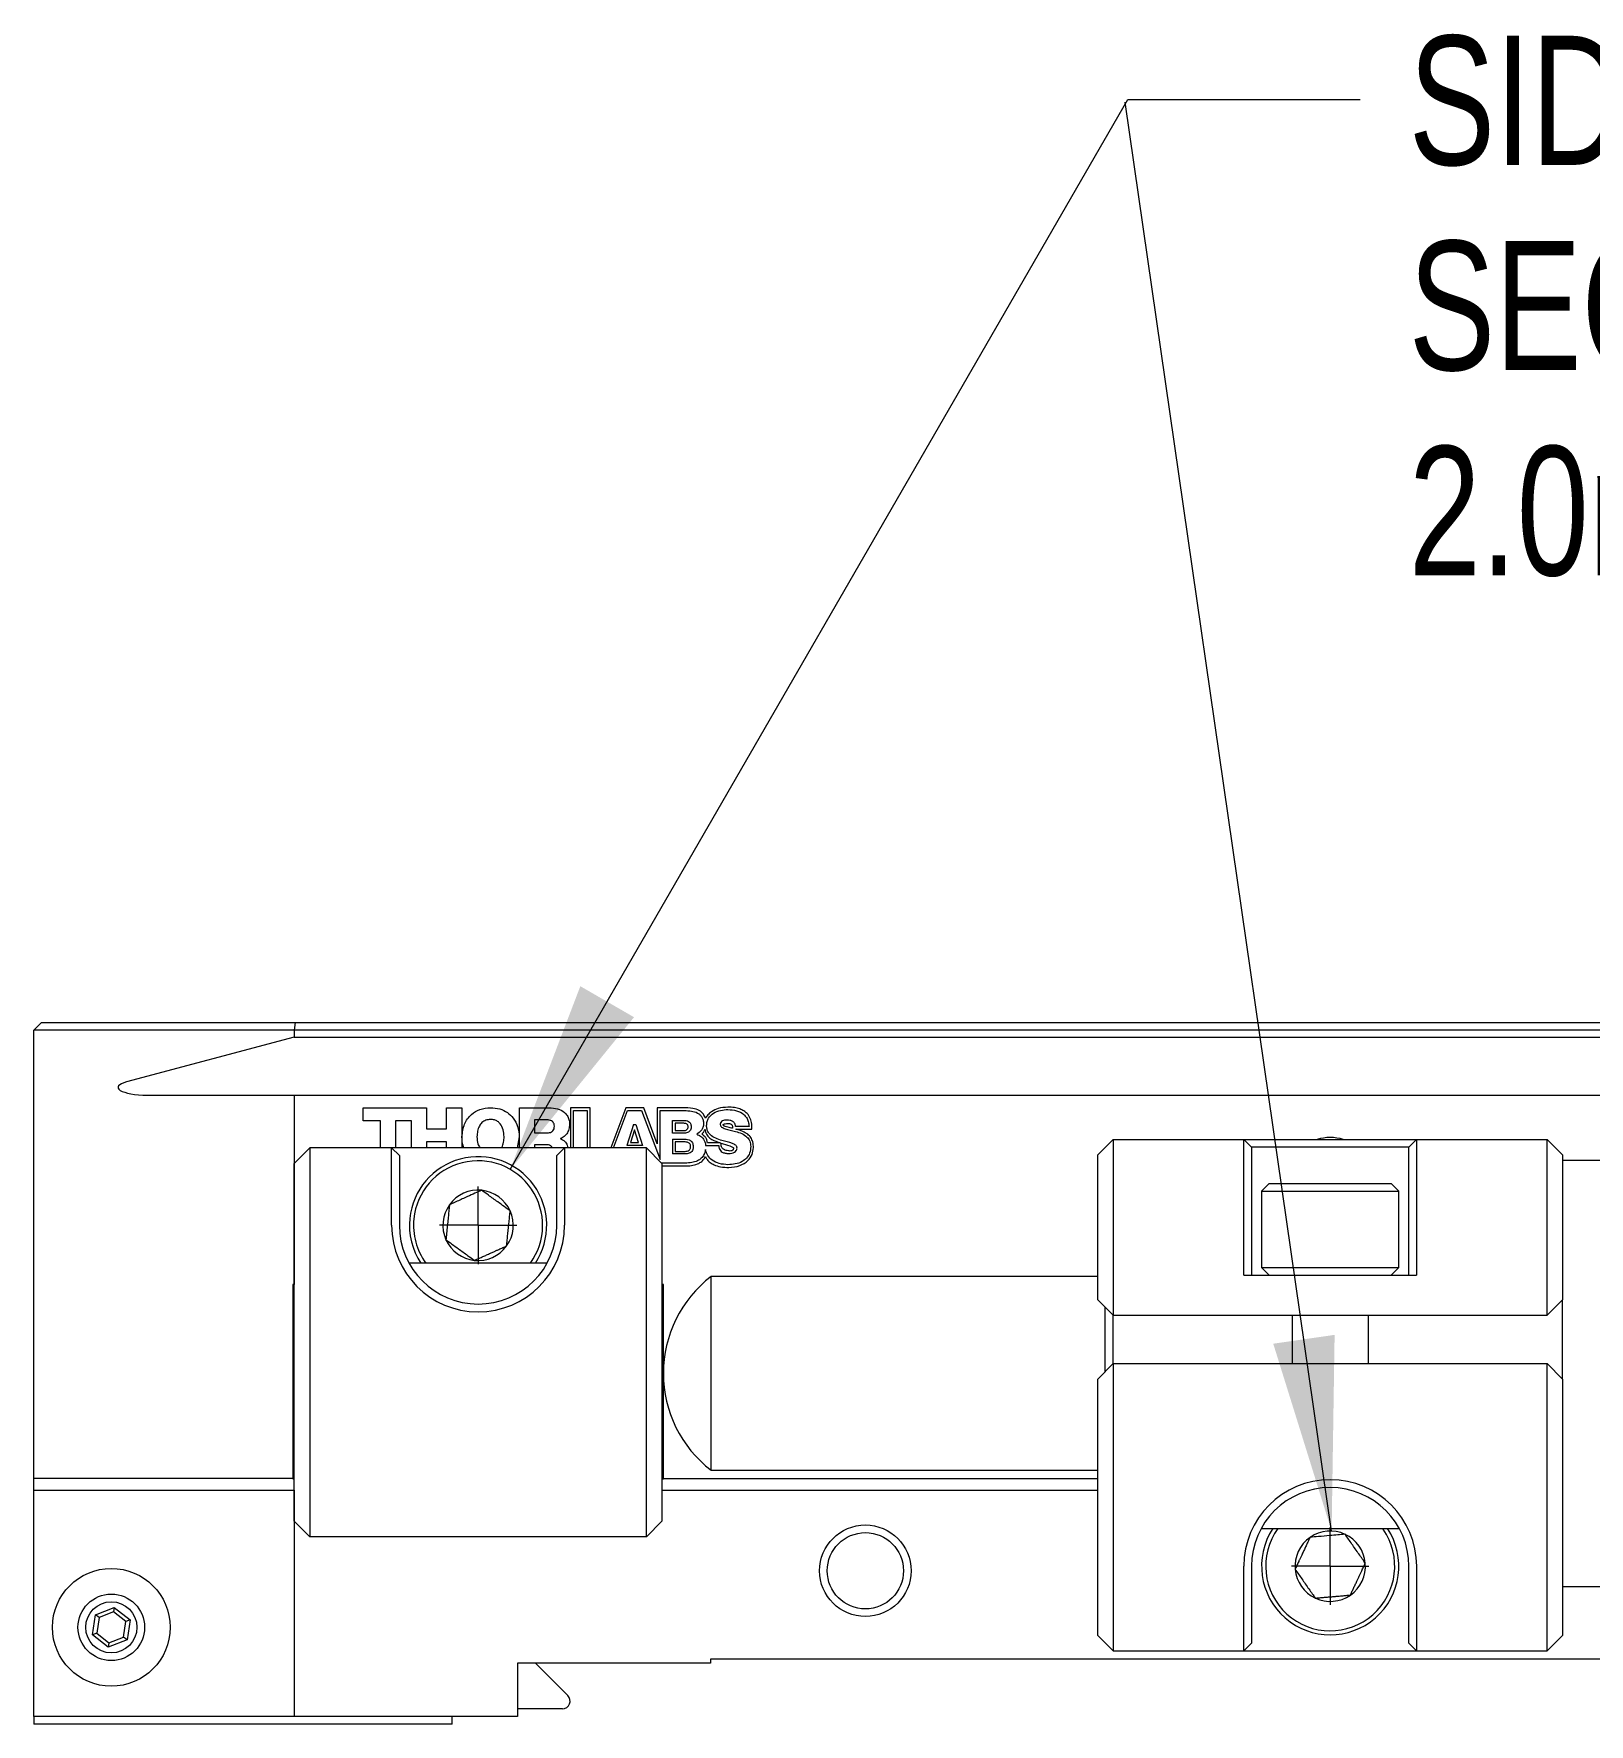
# Model space of a CAD drawing. Header units: millimetres. Extents: x 2 to 278, y 1 to 215.
# Drawn here: x 24.3 to 49.8, y 36.96 to 64.66 of the extents above; entities that cross this region are included whole.
import ezdxf

# ---------------------------------------------------------------- set-up
doc = ezdxf.new("R2010")
doc.units = ezdxf.units.MM
doc.styles.add('SLDTEXTSTYLE0', font='TXT', dxfattribs={"width": 0.75})
doc.dimstyles.new('SLDDIMSTYLE0', dxfattribs={"dimtxt": 2.116667, "dimasz": 3.175, "dimexe": 0, "dimexo": 0.0625, "dimgap": 0.529167, "dimtad": 0, "dimtih": 1, "dimtoh": 1, "dimdec": 1, "dimlfac": 2, "dimrnd": 1e-09, "dimzin": 12, "dimdsep": 46, "dimtxsty": 'SLDTEXTSTYLE0', "dimsah": 1, "dimcen": 0, "dimadec": 0, "dimazin": 3, "dimtfac": 1, "dimtdec": 1, "dimtofl": 0, "dimtmove": 0, "dimatfit": 3, "dimfxl": 1, "dimfrac": 2, "dimtolj": 1, "dimtzin": 12, "dimarcsym": 0})

# ---------------------------------------------------------------- blocks, each defined once
blk = doc.blocks.new('_D_24')
at = {"color": 8, "linetype": 'Continuous', "lineweight": 0}
for p, q in [((32.114, 46.05), (42.237, 63.583)), ((42.237, 63.583), (46.047, 63.583))]:
    blk.add_line(p, q, dxfattribs=at)
at = {"color": 8, "linetype": 'Continuous', "lineweight": 18}
blk.add_solid([(32.114, 46.05), (34.142, 48.545), (33.262, 49.053)], dxfattribs=at)
at = {"color": 8, "linetype": 'Continuous', "lineweight": 18, "char_height": 2.11667, "attachment_point": 1, "style": 'SLDTEXTSTYLE0'}
for s, insert in [('SIDE MICROMETER CLAMP', (46.841, 64.63)), ('SECURING SCREWS', (46.841, 61.267)), ('2.0mm [5/64in] HEX', (46.841, 57.904))]:
    blk.add_mtext(s, dxfattribs=dict(at, insert=insert))
blk = doc.blocks.new('SW_CENTERMARKSYMBOL_30')
at = {"color": 0, "linetype": 'Continuous', "lineweight": 18}
for q in [(0, 0.635), (-0.635, 0), (0, -0.635), (0.635, 0)]:
    blk.add_line((0, 0), q, dxfattribs=at)
blk = doc.blocks.new('SW_CENTERMARKSYMBOL_31')
at = {"color": 0, "linetype": 'Continuous', "lineweight": 18}
for q in [(0, 0.635), (-0.635, 0), (0, -0.635), (0.635, 0)]:
    blk.add_line((0, 0), q, dxfattribs=at)

msp = doc.modelspace()

# ---------------------------------------------------------------- linework, layer by layer
at = {"color": 8, "linetype": 'Continuous', "lineweight": 0}
msp.add_line((45.577, 40.124), (42.194, 63.541), dxfattribs=at)
at = {"color": 7, "linetype": 'Continuous', "lineweight": 18}
for p, q in [((24.304, 48.331), (24.431, 48.458)), ((24.304, 40.983), (24.304, 48.331)), ((28.569, 48.331), (24.304, 48.331)), ((24.431, 48.458), (28.586, 48.458)), ((28.569, 48.22), (25.824, 47.485)), ((28.586, 48.458), (28.569, 48.331)), ((28.569, 48.331), (28.569, 48.22)), ((62.538, 48.331), (28.569, 48.331)), ((28.569, 48.22), (62.538, 48.22)), ((28.586, 48.458), (62.521, 48.458)), ((26.159, 47.268), (28.569, 47.268)), ((28.569, 47.268), (28.569, 44.164)), ((28.569, 47.268), (62.538, 47.268)), ((29.701, 47.061), (30.743, 47.061)), ((29.701, 46.848), (29.701, 47.061)), ((29.986, 46.848), (29.701, 46.848)), ((29.986, 46.404), (29.986, 46.848)), ((30.235, 46.848), (30.235, 46.404)), ((30.494, 46.848), (30.235, 46.848)), ((30.494, 46.404), (30.494, 46.848)), ((30.743, 47.061), (30.743, 46.715)), ((31.071, 47.061), (31.32, 47.061)), ((31.071, 46.715), (31.071, 47.061)), ((31.32, 47.061), (31.32, 46.404)), ((32.263, 47.061), (32.751, 47.061)), ((32.263, 46.404), (32.263, 47.061)), ((32.512, 46.864), (32.512, 46.649)), ((32.71, 46.864), (32.512, 46.864)), ((33.424, 47.061), (33.1, 47.061)), ((33.1, 47.061), (33.1, 46.404)), ((33.15, 47.014), (33.374, 47.014)), ((33.15, 46.404), (33.15, 47.014)), ((33.374, 47.014), (33.374, 46.404)), ((33.424, 46.404), (33.424, 47.061)), ((34.01, 47.061), (33.762, 46.404)), ((33.808, 46.404), (34.037, 47.014)), ((34.304, 47.061), (34.01, 47.061)), ((34.037, 47.014), (34.265, 47.014)), ((34.265, 47.014), (34.569, 46.213)), ((34.524, 46.468), (34.304, 47.061)), ((34.945, 47.061), (34.524, 47.061)), ((34.524, 47.061), (34.524, 46.468)), ((34.569, 47.014), (34.971, 47.014)), ((34.569, 46.213), (34.569, 47.014)), ((34.773, 46.852), (34.973, 46.852)), ((34.773, 46.644), (34.773, 46.852)), ((30.743, 46.715), (31.071, 46.715)), ((32.262, 46.585), (32.224, 46.404)), ((32.512, 46.649), (32.721, 46.649)), ((32.935, 46.555), (32.935, 46.552)), ((34.135, 46.788), (34.023, 46.444)), ((34.15, 46.697), (34.083, 46.49)), ((34.135, 46.788), (34.17, 46.788)), ((34.215, 46.49), (34.15, 46.697)), ((34.17, 46.788), (34.279, 46.444)), ((34.973, 46.644), (34.773, 46.644)), ((34.773, 46.544), (34.995, 46.544)), ((34.773, 46.544), (34.773, 46.304)), ((34.817, 46.806), (34.817, 46.686)), ((34.956, 46.806), (34.817, 46.806)), ((34.817, 46.686), (34.956, 46.686)), ((36.027, 46.756), (35.803, 46.756)), ((35.813, 46.709), (36.075, 46.71)), ((41.744, 46.288), (41.998, 46.542)), ((41.998, 46.542), (41.998, 45.272)), ((41.998, 46.542), (44.137, 46.542)), ((44.137, 45.272), (44.137, 46.542)), ((44.137, 46.542), (44.264, 46.415)), ((44.137, 46.542), (46.97, 46.542)), ((46.97, 46.542), (46.843, 46.415)), ((46.97, 46.542), (46.97, 45.272)), ((46.97, 46.542), (49.11, 46.542)), ((49.11, 45.272), (49.11, 46.542)), ((49.11, 46.542), (49.364, 46.288)), ((28.827, 46.404), (28.573, 46.15)), ((28.827, 46.404), (28.827, 45.134)), ((30.169, 46.404), (28.827, 46.404)), ((30.169, 45.134), (30.169, 46.404)), ((30.296, 46.277), (30.169, 46.404)), ((33.002, 46.404), (30.169, 46.404)), ((30.296, 46.277), (30.296, 45.134)), ((30.743, 46.501), (30.743, 46.404)), ((31.071, 46.501), (30.743, 46.501)), ((31.071, 46.404), (31.071, 46.501)), ((32.512, 46.456), (32.512, 46.404)), ((32.701, 46.456), (32.512, 46.456)), ((32.875, 46.277), (33.002, 46.404)), ((32.875, 45.134), (32.875, 46.277)), ((33.002, 46.404), (33.002, 45.134)), ((34.344, 46.404), (33.002, 46.404)), ((34.279, 46.444), (34.023, 46.444)), ((34.083, 46.49), (34.215, 46.49)), ((34.344, 45.134), (34.344, 46.404)), ((34.598, 46.15), (34.344, 46.404)), ((34.995, 46.304), (34.773, 46.304)), ((34.816, 46.5), (34.816, 46.345)), ((34.982, 46.5), (34.816, 46.5)), ((34.816, 46.345), (34.982, 46.345)), ((35.316, 46.445), (35.531, 46.445)), ((35.562, 46.485), (35.345, 46.485)), ((41.744, 45.272), (41.744, 46.288)), ((44.264, 46.415), (44.264, 45.272)), ((46.843, 46.415), (44.264, 46.415)), ((46.843, 45.272), (46.843, 46.415)), ((49.364, 46.288), (49.364, 45.272)), ((28.573, 45.134), (28.573, 46.15)), ((34.982, 46.153), (34.594, 46.153)), ((34.598, 46.15), (34.598, 45.134)), ((34.598, 46.109), (35.032, 46.109)), ((49.364, 46.201), (57.123, 46.201)), ((44.554, 45.819), (44.429, 45.694)), ((44.554, 45.819), (45.554, 45.819)), ((45.554, 45.819), (46.554, 45.819)), ((46.679, 45.694), (46.554, 45.819)), ((44.429, 45.694), (44.429, 44.444)), ((44.429, 45.694), (45.554, 45.694)), ((45.554, 45.694), (46.679, 45.694)), ((46.679, 44.444), (46.679, 45.694)), ((41.744, 43.915), (41.744, 45.272)), ((41.998, 45.272), (41.998, 43.661)), ((44.137, 44.319), (44.137, 45.272)), ((44.264, 45.272), (44.264, 44.319)), ((46.843, 44.319), (46.843, 45.272)), ((46.97, 45.272), (46.97, 44.319)), ((49.11, 43.661), (49.11, 45.272)), ((49.364, 45.272), (49.364, 43.915)), ((28.573, 41.3), (28.573, 45.134)), ((28.827, 45.134), (28.827, 41.3)), ((34.344, 41.3), (34.344, 45.134)), ((34.598, 45.134), (34.598, 41.3)), ((32.717, 44.515), (30.454, 44.515)), ((44.429, 44.444), (44.554, 44.319)), ((44.429, 44.444), (45.554, 44.444)), ((45.554, 44.444), (46.679, 44.444)), ((46.554, 44.319), (46.679, 44.444)), ((28.573, 44.164), (28.548, 44.164)), ((28.548, 44.164), (28.548, 40.977)), ((34.623, 44.164), (34.598, 44.164)), ((34.623, 40.977), (34.623, 44.164)), ((41.744, 44.296), (35.407, 44.296)), ((35.407, 43.642), (35.407, 44.296)), ((44.137, 44.319), (46.97, 44.319)), ((41.744, 43.915), (41.998, 43.661)), ((41.864, 42.733), (41.864, 43.795)), ((49.11, 43.661), (49.364, 43.915)), ((49.364, 42.613), (49.364, 43.915)), ((35.407, 41.121), (35.407, 43.642)), ((41.991, 43.668), (41.991, 42.86)), ((41.998, 43.661), (49.11, 43.661)), ((44.929, 43.661), (44.929, 42.867)), ((46.179, 42.867), (46.179, 43.661)), ((41.744, 42.613), (41.998, 42.867)), ((41.998, 42.867), (41.998, 39.43)), ((41.998, 42.867), (49.11, 42.867)), ((49.11, 39.43), (49.11, 42.867)), ((49.11, 42.867), (49.364, 42.613)), ((41.744, 39.43), (41.744, 42.613)), ((49.364, 42.613), (49.364, 39.43)), ((28.573, 40.284), (28.573, 41.3)), ((28.827, 41.3), (28.827, 40.03)), ((34.344, 40.03), (34.344, 41.3)), ((34.598, 41.3), (34.598, 40.284)), ((35.407, 41.121), (41.744, 41.121)), ((24.304, 40.792), (24.304, 40.983)), ((28.548, 40.983), (24.304, 40.983)), ((24.304, 37.085), (24.304, 40.792)), ((24.304, 40.792), (28.569, 40.792)), ((28.548, 40.977), (28.573, 40.977)), ((28.569, 40.792), (28.569, 37.085)), ((28.569, 40.792), (28.573, 40.792)), ((34.598, 40.977), (34.623, 40.977)), ((34.598, 40.792), (41.744, 40.792)), ((34.623, 40.983), (41.744, 40.983)), ((28.827, 40.03), (28.573, 40.284)), ((34.598, 40.284), (34.344, 40.03)), ((34.344, 40.03), (28.827, 40.03)), ((44.422, 40.166), (46.685, 40.166)), ((46.42, 40.154), (46.411, 40.166)), ((41.744, 38.414), (41.744, 39.43)), ((41.998, 39.43), (41.998, 38.16)), ((44.137, 39.43), (44.137, 39.547)), ((44.137, 38.16), (44.137, 39.43)), ((44.264, 39.547), (44.264, 39.43)), ((44.264, 39.43), (44.264, 38.287)), ((46.843, 39.43), (46.843, 39.547)), ((46.843, 38.287), (46.843, 39.43)), ((46.97, 39.547), (46.97, 39.43)), ((46.97, 39.43), (46.97, 38.16)), ((49.11, 38.16), (49.11, 39.43)), ((49.364, 39.43), (49.364, 38.414)), ((49.364, 39.216), (57.123, 39.216)), ((25.315, 38.752), (25.623, 38.872)), ((25.612, 38.8), (25.373, 38.706)), ((25.623, 38.872), (25.612, 38.8)), ((25.812, 38.64), (25.612, 38.8)), ((25.623, 38.872), (25.881, 38.667)), ((25.266, 38.425), (25.315, 38.752)), ((25.373, 38.706), (25.315, 38.752)), ((25.373, 38.706), (25.335, 38.452)), ((25.774, 38.386), (25.812, 38.64)), ((25.881, 38.667), (25.812, 38.64)), ((25.881, 38.667), (25.832, 38.34)), ((25.335, 38.452), (25.266, 38.425)), ((25.524, 38.22), (25.266, 38.425)), ((25.335, 38.452), (25.535, 38.292)), ((25.832, 38.34), (25.524, 38.22)), ((25.535, 38.292), (25.524, 38.22)), ((25.535, 38.292), (25.774, 38.386)), ((25.832, 38.34), (25.774, 38.386)), ((41.744, 38.414), (41.998, 38.16)), ((44.137, 38.16), (44.264, 38.287)), ((46.97, 38.16), (46.843, 38.287)), ((49.11, 38.16), (49.364, 38.414)), ((35.394, 37.958), (32.232, 37.958)), ((32.232, 37.958), (32.232, 37.085)), ((33.058, 37.429), (32.529, 37.958)), ((55.714, 38.022), (35.394, 38.022)), ((35.394, 38.022), (35.394, 37.958)), ((41.998, 38.16), (44.137, 38.16)), ((44.137, 38.16), (46.97, 38.16)), ((46.97, 38.16), (49.11, 38.16)), ((32.968, 37.212), (32.232, 37.212)), ((28.569, 37.085), (24.304, 37.085)), ((24.304, 37.085), (24.304, 36.958)), ((26.209, 36.958), (24.304, 36.958)), ((31.162, 36.958), (26.209, 36.958)), ((32.232, 37.085), (28.569, 37.085)), ((31.162, 36.958), (31.162, 37.085))]:
    msp.add_line(p, q, dxfattribs=at)
for centre, radius in [((37.934, 39.473), 0.75), ((37.934, 39.473), 0.625), ((25.574, 38.546), 0.965), ((25.574, 38.546), 0.546), ((25.574, 38.546), 0.419)]:
    msp.add_circle(centre, radius, dxfattribs=at)
for centre, radius, start, end in [((45.554, 45.823), 0.75, 73.4406, 106.5594), ((31.586, 45.134), 1.125, 326.6101, 174.1863), ((31.586, 45.134), 1.058, 324.1644, 174.1863), ((31.586, 45.134), 0.577, 84.1863, 144.1863), ((31.586, 45.134), 0.577, 144.1863, 204.1863), ((31.586, 45.134), 0.577, 24.1863, 84.1863), ((31.586, 45.134), 1.125, 174.1863, 213.3899), ((31.586, 45.134), 1.058, 174.1863, 215.8356), ((31.586, 45.134), 0.577, 324.1863, 24.1863), ((31.586, 45.134), 1.417, 180, 0), ((31.586, 45.134), 1.29, 180, 0), ((31.586, 45.134), 0.577, 204.1863, 264.1863), ((31.586, 45.134), 0.577, 264.1863, 324.1863), ((36.623, 42.708), 2, 127.4627, 232.5373), ((45.554, 39.547), 1.417, 0, 180), ((45.554, 39.547), 1.29, 0, 180), ((45.554, 39.547), 1.125, 146.6488, 33.3512), ((45.554, 39.547), 1.058, 144.2069, 34.9741), ((45.554, 39.547), 0.577, 124.9741, 184.9741), ((45.554, 39.547), 0.577, 64.9741, 124.9741), ((45.554, 39.547), 0.577, 4.9741, 64.9741), ((45.554, 39.547), 0.577, 184.9741, 244.9741), ((45.554, 39.547), 0.577, 304.9741, 4.9741), ((45.554, 39.547), 0.577, 244.9741, 304.9741), ((32.968, 37.339), 0.127, 270, 45)]:
    msp.add_arc(centre, radius, start, end, dxfattribs=at)
msp.add_ellipse((26.159, 47.395), major_axis=(0.474, 0), ratio=0.267949, start_param=2.356194, end_param=4.712389, dxfattribs=at)
for points, knots in [([(31.322, 46.586), (31.33, 46.657), (31.347, 46.793), (31.461, 46.953), (31.618, 47.047), (31.73, 47.056), (31.79, 47.061)], [0, 0, 0, 0, 0.284155, 0.548662, 0.761366, 1, 1, 1, 1]), ([(31.79, 46.869), (31.763, 46.867), (31.712, 46.862), (31.647, 46.82), (31.601, 46.758), (31.573, 46.677), (31.57, 46.617), (31.568, 46.586)], [0, 0, 0, 0, 0.200879, 0.378022, 0.553533, 0.77136, 1, 1, 1, 1]), ([(31.79, 47.061), (31.841, 47.058), (31.939, 47.051), (32.069, 46.989), (32.172, 46.889), (32.245, 46.75), (32.256, 46.641), (32.262, 46.585)], [0, 0, 0, 0, 0.204471, 0.3878709, 0.5635104, 0.7744165, 1, 1, 1, 1]), ([(32.013, 46.586), (32.01, 46.625), (32.005, 46.7), (31.963, 46.788), (31.908, 46.839), (31.853, 46.865), (31.812, 46.867), (31.79, 46.869)], [0, 0, 0, 0, 0.289137, 0.55879, 0.69586, 0.838853, 1, 1, 1, 1]), ([(32.836, 46.761), (32.835, 46.773), (32.834, 46.796), (32.816, 46.825), (32.789, 46.848), (32.753, 46.861), (32.725, 46.863), (32.71, 46.864)], [0, 0, 0, 0, 0.197029, 0.371432, 0.543408, 0.760308, 1, 1, 1, 1]), ([(32.751, 47.061), (32.797, 47.058), (32.887, 47.052), (32.991, 47.001), (33.05, 46.935), (33.08, 46.869), (33.084, 46.819), (33.085, 46.793)], [0, 0, 0, 0, 0.288451, 0.557374, 0.694678, 0.838281, 1, 1, 1, 1]), ([(35.314, 46.889), (35.304, 46.912), (35.28, 46.963), (35.209, 47.025), (35.09, 47.057), (34.999, 47.06), (34.945, 47.061)], [0, 0, 0, 0, 0.172596, 0.380101, 0.623633, 1, 1, 1, 1]), ([(34.971, 47.014), (35.008, 47.013), (35.081, 47.012), (35.168, 46.987), (35.224, 46.948), (35.257, 46.909), (35.279, 46.858), (35.281, 46.82), (35.282, 46.799)], [0, 0, 0, 0, 0.259613, 0.504294, 0.619495, 0.734392, 0.857507, 1, 1, 1, 1]), ([(34.973, 46.852), (34.987, 46.851), (35.016, 46.849), (35.05, 46.829), (35.067, 46.803), (35.076, 46.777), (35.077, 46.758), (35.078, 46.747)], [0, 0, 0, 0, 0.262638, 0.514536, 0.654613, 0.812515, 1, 1, 1, 1]), ([(35.679, 47.07), (35.626, 47.067), (35.532, 47.061), (35.421, 47.007), (35.353, 46.948), (35.326, 46.908), (35.314, 46.889)], [0, 0, 0, 0, 0.370413, 0.659867, 0.84661, 1, 1, 1, 1]), ([(35.332, 46.772), (35.333, 46.794), (35.336, 46.836), (35.369, 46.91), (35.444, 46.98), (35.559, 47.024), (35.641, 47.03), (35.682, 47.032)], [0, 0, 0, 0, 0.134679, 0.257286, 0.494977, 0.745543, 1, 1, 1, 1]), ([(35.664, 46.859), (35.639, 46.857), (35.602, 46.855), (35.568, 46.827), (35.557, 46.805), (35.556, 46.793), (35.556, 46.786)], [0, 0, 0, 0, 0.508339, 0.744846, 0.865693, 1, 1, 1, 1]), ([(35.803, 46.756), (35.803, 46.765), (35.803, 46.782), (35.794, 46.805), (35.779, 46.824), (35.754, 46.843), (35.715, 46.857), (35.681, 46.858), (35.664, 46.859)], [0, 0, 0, 0, 0.13742, 0.258595, 0.373661, 0.490016, 0.737396, 1, 1, 1, 1]), ([(36.075, 46.71), (36.075, 46.738), (36.073, 46.797), (36.052, 46.888), (36.005, 46.962), (35.943, 47.013), (35.872, 47.046), (35.782, 47.067), (35.716, 47.069), (35.679, 47.07)], [0, 0, 0, 0, 0.136964, 0.287336, 0.447788, 0.553573, 0.675424, 0.821486, 1, 1, 1, 1]), ([(35.682, 47.032), (35.73, 47.029), (35.822, 47.022), (35.928, 46.968), (35.989, 46.9), (36.021, 46.833), (36.025, 46.782), (36.027, 46.756)], [0, 0, 0, 0, 0.287197, 0.558239, 0.696739, 0.840355, 1, 1, 1, 1]), ([(31.358, 46.404), (31.355, 46.409), (31.326, 46.464), (31.324, 46.528), (31.322, 46.586)], [0, 0, 0, 0, 0.096253, 1, 1, 1, 1]), ([(31.568, 46.586), (31.569, 46.546), (31.571, 46.481), (31.604, 46.426), (31.617, 46.404)], [0, 0, 0, 0, 0.609902, 1, 1, 1, 1]), ([(31.968, 46.404), (31.97, 46.406), (31.99, 46.432), (32.007, 46.496), (32.011, 46.556), (32.013, 46.586)], [0, 0, 0, 0, 0.05041, 0.513719, 1, 1, 1, 1]), ([(32.721, 46.649), (32.734, 46.65), (32.758, 46.651), (32.79, 46.663), (32.816, 46.685), (32.834, 46.719), (32.835, 46.746), (32.836, 46.761)], [0, 0, 0, 0, 0.211129, 0.392706, 0.559913, 0.763436, 1, 1, 1, 1]), ([(33.085, 46.793), (33.083, 46.765), (33.079, 46.709), (33.045, 46.638), (32.996, 46.584), (32.956, 46.564), (32.935, 46.555)], [0, 0, 0, 0, 0.282913, 0.557634, 0.773566, 1, 1, 1, 1]), ([(32.935, 46.552), (32.96, 46.541), (33.01, 46.52), (33.047, 46.459), (33.054, 46.418), (33.057, 46.404)], [0, 0, 0, 0, 0.3938661, 0.7814739, 1, 1, 1, 1]), ([(35.03, 46.746), (35.029, 46.754), (35.028, 46.768), (35.017, 46.786), (35.001, 46.798), (34.98, 46.805), (34.964, 46.806), (34.956, 46.806)], [0, 0, 0, 0, 0.210866, 0.389596, 0.561335, 0.77364, 1, 1, 1, 1]), ([(34.956, 46.686), (34.965, 46.687), (34.984, 46.688), (35.007, 46.699), (35.021, 46.714), (35.028, 46.729), (35.029, 46.74), (35.03, 46.746)], [0, 0, 0, 0, 0.263178, 0.536223, 0.679634, 0.829867, 1, 1, 1, 1]), ([(35.078, 46.747), (35.077, 46.734), (35.075, 46.71), (35.058, 46.68), (35.034, 46.659), (35.005, 46.646), (34.983, 46.645), (34.973, 46.644)], [0, 0, 0, 0, 0.233634, 0.429534, 0.609083, 0.811503, 1, 1, 1, 1]), ([(34.995, 46.544), (35.011, 46.543), (35.044, 46.541), (35.08, 46.517), (35.1, 46.488), (35.11, 46.458), (35.111, 46.436), (35.112, 46.424)], [0, 0, 0, 0, 0.258004, 0.507896, 0.648867, 0.809076, 1, 1, 1, 1]), ([(35.282, 46.799), (35.28, 46.779), (35.276, 46.738), (35.24, 46.673), (35.196, 46.644), (35.169, 46.626)], [0, 0, 0, 0, 0.284663, 0.559152, 1, 1, 1, 1]), ([(35.169, 46.626), (35.191, 46.618), (35.235, 46.601), (35.28, 46.553), (35.308, 46.5), (35.313, 46.464), (35.316, 46.445)], [0, 0, 0, 0, 0.285153, 0.557728, 0.774206, 1, 1, 1, 1]), ([(35.254, 46.63), (35.266, 46.642), (35.289, 46.664), (35.301, 46.693), (35.307, 46.707)], [0, 0, 0, 0, 0.531692, 1, 1, 1, 1]), ([(35.345, 46.485), (35.343, 46.503), (35.338, 46.538), (35.304, 46.589), (35.272, 46.615), (35.254, 46.63)], [0, 0, 0, 0, 0.301019, 0.598638, 1, 1, 1, 1]), ([(35.307, 46.707), (35.311, 46.68), (35.321, 46.624), (35.397, 46.543), (35.472, 46.515), (35.52, 46.497)], [0, 0, 0, 0, 0.25479, 0.522987, 1, 1, 1, 1]), ([(35.584, 46.524), (35.549, 46.535), (35.482, 46.555), (35.404, 46.602), (35.359, 46.657), (35.335, 46.711), (35.333, 46.75), (35.332, 46.772)], [0, 0, 0, 0, 0.2812622, 0.5508646, 0.6893122, 0.8347423, 1, 1, 1, 1]), ([(35.556, 46.786), (35.557, 46.778), (35.559, 46.762), (35.586, 46.735), (35.67, 46.704), (35.748, 46.686), (35.805, 46.673)], [0, 0, 0, 0, 0.080263, 0.164107, 0.382413, 1, 1, 1, 1]), ([(35.604, 46.784), (35.604, 46.785), (35.604, 46.786), (35.605, 46.787), (35.608, 46.79), (35.617, 46.794), (35.642, 46.8), (35.665, 46.802), (35.681, 46.802)], [0, 0, 0, 0, 0.01741, 0.036526, 0.058712, 0.147402, 0.41052, 1, 1, 1, 1]), ([(35.756, 46.724), (35.731, 46.73), (35.691, 46.74), (35.645, 46.751), (35.622, 46.761), (35.611, 46.767), (35.605, 46.775), (35.605, 46.781), (35.604, 46.784)], [0, 0, 0, 0, 0.449122, 0.734077, 0.826997, 0.895061, 0.948104, 1, 1, 1, 1]), ([(35.681, 46.802), (35.69, 46.802), (35.705, 46.801), (35.724, 46.797), (35.74, 46.79), (35.75, 46.777), (35.752, 46.765), (35.754, 46.759)], [0, 0, 0, 0, 0.269685, 0.474987, 0.635133, 0.804361, 1, 1, 1, 1]), ([(35.754, 46.759), (35.755, 46.753), (35.756, 46.741), (35.756, 46.729), (35.756, 46.724)], [0, 0, 0, 0, 0.517445, 1, 1, 1, 1]), ([(35.805, 46.673), (35.84, 46.663), (35.907, 46.642), (35.991, 46.59), (36.047, 46.514), (36.052, 46.456), (36.055, 46.426)], [0, 0, 0, 0, 0.283784, 0.553722, 0.762442, 1, 1, 1, 1]), ([(35.819, 46.707), (35.818, 46.708), (35.816, 46.708), (35.814, 46.709), (35.813, 46.709)], [0, 0, 0, 0, 0.558105, 1, 1, 1, 1]), ([(36.1, 46.407), (36.098, 46.439), (36.095, 46.496), (36.061, 46.574), (36.003, 46.634), (35.92, 46.678), (35.854, 46.697), (35.819, 46.707)], [0, 0, 0, 0, 0.208194, 0.382385, 0.547555, 0.757629, 1, 1, 1, 1]), ([(32.805, 46.404), (32.802, 46.409), (32.793, 46.423), (32.771, 46.441), (32.739, 46.454), (32.714, 46.455), (32.701, 46.456)], [0, 0, 0, 0, 0.155101, 0.404784, 0.677154, 1, 1, 1, 1]), ([(35.07, 46.422), (35.069, 46.432), (35.068, 46.45), (35.056, 46.473), (35.036, 46.489), (35.011, 46.498), (34.992, 46.499), (34.982, 46.5)], [0, 0, 0, 0, 0.219171, 0.402032, 0.573212, 0.780589, 1, 1, 1, 1]), ([(34.982, 46.345), (34.993, 46.346), (35.016, 46.348), (35.043, 46.362), (35.059, 46.381), (35.068, 46.4), (35.069, 46.414), (35.07, 46.422)], [0, 0, 0, 0, 0.255403, 0.523999, 0.668505, 0.822947, 1, 1, 1, 1]), ([(35.314, 46.375), (35.307, 46.347), (35.296, 46.294), (35.246, 46.23), (35.176, 46.184), (35.085, 46.158), (35.018, 46.155), (34.982, 46.153)], [0, 0, 0, 0, 0.1924281, 0.3648977, 0.5376214, 0.7574484, 1, 1, 1, 1]), ([(35.112, 46.424), (35.111, 46.409), (35.109, 46.381), (35.09, 46.346), (35.063, 46.322), (35.03, 46.307), (35.006, 46.305), (34.995, 46.304)], [0, 0, 0, 0, 0.237889, 0.435826, 0.615004, 0.814865, 1, 1, 1, 1]), ([(35.68, 46.128), (35.633, 46.131), (35.541, 46.137), (35.426, 46.192), (35.345, 46.274), (35.324, 46.34), (35.314, 46.375)], [0, 0, 0, 0, 0.2960662, 0.5705242, 0.7792159, 1, 1, 1, 1]), ([(35.52, 46.497), (35.528, 46.495), (35.542, 46.491), (35.556, 46.487), (35.562, 46.485)], [0, 0, 0, 0, 0.55694, 1, 1, 1, 1]), ([(35.531, 46.445), (35.532, 46.428), (35.535, 46.398), (35.556, 46.358), (35.59, 46.329), (35.638, 46.314), (35.674, 46.313), (35.693, 46.312)], [0, 0, 0, 0, 0.210708, 0.385024, 0.548448, 0.756707, 1, 1, 1, 1]), ([(35.568, 46.483), (35.617, 46.469), (35.682, 46.449), (35.749, 46.421), (35.769, 46.407), (35.773, 46.401), (35.775, 46.397), (35.774, 46.395), (35.774, 46.395)], [0, 0, 0, 0, 0.664568, 0.889211, 0.957686, 0.973941, 0.987622, 1, 1, 1, 1]), ([(35.653, 46.363), (35.643, 46.366), (35.624, 46.372), (35.601, 46.385), (35.585, 46.401), (35.568, 46.433), (35.568, 46.461), (35.568, 46.483)], [0, 0, 0, 0, 0.1983732, 0.3566605, 0.4891802, 0.6100416, 1, 1, 1, 1]), ([(35.831, 46.399), (35.83, 46.408), (35.828, 46.426), (35.802, 46.457), (35.719, 46.494), (35.641, 46.511), (35.584, 46.524)], [0, 0, 0, 0, 0.089597, 0.178615, 0.397079, 1, 1, 1, 1]), ([(35.774, 46.395), (35.773, 46.39), (35.77, 46.38), (35.763, 46.368), (35.753, 46.359), (35.737, 46.353), (35.715, 46.351), (35.686, 46.354), (35.665, 46.36), (35.653, 46.363)], [0, 0, 0, 0, 0.105866, 0.200197, 0.290612, 0.387171, 0.541966, 0.742417, 1, 1, 1, 1]), ([(36.055, 46.426), (36.052, 46.389), (36.046, 46.32), (35.991, 46.233), (35.908, 46.171), (35.801, 46.134), (35.721, 46.13), (35.68, 46.128)], [0, 0, 0, 0, 0.202997, 0.380347, 0.554846, 0.771411, 1, 1, 1, 1]), ([(35.693, 46.312), (35.71, 46.313), (35.742, 46.314), (35.787, 46.328), (35.816, 46.352), (35.829, 46.378), (35.83, 46.392), (35.831, 46.399)], [0, 0, 0, 0, 0.2770565, 0.534545, 0.7638483, 0.8771022, 1, 1, 1, 1]), ([(35.697, 46.082), (35.758, 46.088), (35.872, 46.098), (36.005, 46.181), (36.086, 46.29), (36.095, 46.368), (36.1, 46.407)], [0, 0, 0, 0, 0.314908, 0.592703, 0.795763, 1, 1, 1, 1]), ([(35.032, 46.109), (35.066, 46.112), (35.133, 46.118), (35.217, 46.154), (35.28, 46.201), (35.302, 46.241), (35.313, 46.26)], [0, 0, 0, 0, 0.310425, 0.600069, 0.808012, 1, 1, 1, 1]), ([(35.313, 46.26), (35.321, 46.243), (35.34, 46.206), (35.39, 46.16), (35.463, 46.119), (35.569, 46.088), (35.651, 46.084), (35.697, 46.082)], [0, 0, 0, 0, 0.1266166, 0.2732455, 0.4461935, 0.6934353, 1, 1, 1, 1]), ([(31.117, 45.472), (31.116, 45.458), (31.113, 45.43), (31.109, 45.393), (31.105, 45.355), (31.101, 45.315), (31.096, 45.265), (31.092, 45.223), (31.089, 45.189), (31.085, 45.156), (31.081, 45.116), (31.076, 45.068), (31.072, 45.028), (31.068, 44.988), (31.064, 44.946), (31.06, 44.914), (31.059, 44.897)], [0, 0, 0, 0, 0.077698, 0.155546, 0.197058, 0.280346, 0.364794, 0.450587, 0.493765, 0.533619, 0.613758, 0.695255, 0.77803, 0.819588, 0.909656, 1, 1, 1, 1]), ([(31.644, 45.708), (31.608, 45.692), (31.535, 45.659), (31.398, 45.598), (31.252, 45.532), (31.159, 45.49), (31.117, 45.472)], [0, 0, 0, 0, 0.2164446, 0.4402884, 0.7518824, 1, 1, 1, 1]), ([(32.112, 45.37), (32.08, 45.394), (32.015, 45.441), (31.894, 45.528), (31.764, 45.622), (31.681, 45.682), (31.644, 45.708)], [0, 0, 0, 0, 0.216445, 0.440288, 0.751882, 1, 1, 1, 1]), ([(32.054, 44.796), (32.055, 44.812), (32.059, 44.845), (32.065, 44.908), (32.073, 44.989), (32.083, 45.087), (32.094, 45.188), (32.102, 45.268), (32.108, 45.328), (32.111, 45.356), (32.112, 45.37)], [0, 0, 0, 0, 0.090105, 0.180535, 0.341063, 0.506248, 0.67244, 0.844348, 0.922063, 1, 1, 1, 1]), ([(31.059, 44.897), (31.091, 44.874), (31.156, 44.827), (31.277, 44.74), (31.407, 44.646), (31.49, 44.586), (31.527, 44.56)], [0, 0, 0, 0, 0.216445, 0.440288, 0.751882, 1, 1, 1, 1]), ([(31.527, 44.56), (31.545, 44.568), (31.581, 44.584), (31.637, 44.609), (31.696, 44.635), (31.747, 44.658), (31.796, 44.68), (31.839, 44.7), (31.885, 44.72), (31.924, 44.738), (31.971, 44.759), (32.013, 44.778), (32.043, 44.791), (32.054, 44.796)], [0, 0, 0, 0, 0.10782, 0.216655, 0.327376, 0.439793, 0.497179, 0.59383, 0.672585, 0.752181, 0.81385, 0.937777, 1, 1, 1, 1]), ([(45.223, 40.021), (45.218, 40.012), (45.206, 39.985), (45.185, 39.94), (45.158, 39.882), (45.135, 39.833), (45.111, 39.781), (45.09, 39.736), (45.067, 39.686), (45.05, 39.651), (45.03, 39.608), (45.007, 39.559), (44.988, 39.518), (44.978, 39.497)], [0, 0, 0, 0, 0.053852, 0.161882, 0.271577, 0.383399, 0.439843, 0.554825, 0.632946, 0.712331, 0.752208, 0.875679, 1, 1, 1, 1]), ([(45.798, 40.071), (45.758, 40.067), (45.678, 40.06), (45.529, 40.047), (45.37, 40.033), (45.268, 40.025), (45.223, 40.021)], [0, 0, 0, 0, 0.216445, 0.440288, 0.751882, 1, 1, 1, 1]), ([(46.129, 39.598), (46.112, 39.621), (46.061, 39.694), (45.967, 39.829), (45.869, 39.968), (45.817, 40.044), (45.798, 40.071)], [0, 0, 0, 0, 0.1560255, 0.4937074, 0.8190578, 1, 1, 1, 1]), ([(44.978, 39.497), (44.997, 39.47), (45.05, 39.395), (45.147, 39.256), (45.242, 39.121), (45.293, 39.048), (45.309, 39.024)], [0, 0, 0, 0, 0.180942, 0.506293, 0.843975, 1, 1, 1, 1]), ([(45.884, 39.074), (45.893, 39.092), (45.909, 39.128), (45.935, 39.184), (45.963, 39.242), (45.995, 39.31), (46.031, 39.388), (46.067, 39.466), (46.1, 39.536), (46.119, 39.577), (46.129, 39.598)], [0, 0, 0, 0, 0.107782, 0.216159, 0.327298, 0.439937, 0.593469, 0.752134, 0.875499, 1, 1, 1, 1]), ([(45.309, 39.024), (45.329, 39.026), (45.368, 39.029), (45.43, 39.035), (45.494, 39.04), (45.55, 39.045), (45.603, 39.05), (45.65, 39.054), (45.7, 39.058), (45.743, 39.062), (45.794, 39.067), (45.84, 39.071), (45.873, 39.073), (45.884, 39.074)], [0, 0, 0, 0, 0.10782, 0.216655, 0.327376, 0.439793, 0.497179, 0.59383, 0.672585, 0.752181, 0.81385, 0.937777, 1, 1, 1, 1])]:
    msp.add_open_spline(points, degree=3, knots=knots, dxfattribs=at)
at = {"color": 8, "linetype": 'Continuous', "lineweight": 0}
msp.add_solid([(45.577, 40.124), (45.626, 43.339), (44.62, 43.194)], dxfattribs=at)

# ---------------------------------------------------------------- block references
at = {"color": 7, "linetype": 'Continuous', "lineweight": 0}
for name, p in [('SW_CENTERMARKSYMBOL_31', (31.586, 45.134)), ('SW_CENTERMARKSYMBOL_30', (45.554, 39.547))]:
    msp.add_blockref(name, p, dxfattribs=at)

# ---------------------------------------------------------------- dimensions: what is measured, and where the dimension line sits
at = {"color": 8, "linetype": 'Continuous', "lineweight": 18}
dim = msp.add_diameter_dim_2p(p1=(31.057, 44.218), p2=(32.114, 46.05), text='SIDE MICROMETER CLAMP\\PSECURING SCREWS\\P2.0mm [5/64in] HEX', dimstyle='SLDDIMSTYLE0', override={"dimpost": '<>'}, dxfattribs=at)
dim.commit()
dim.dimension.update_dxf_attribs({"geometry": '_D_24', "text_midpoint": (64.543, 63.583), "dimtype": 163})

doc.saveas('drawing.dxf')
